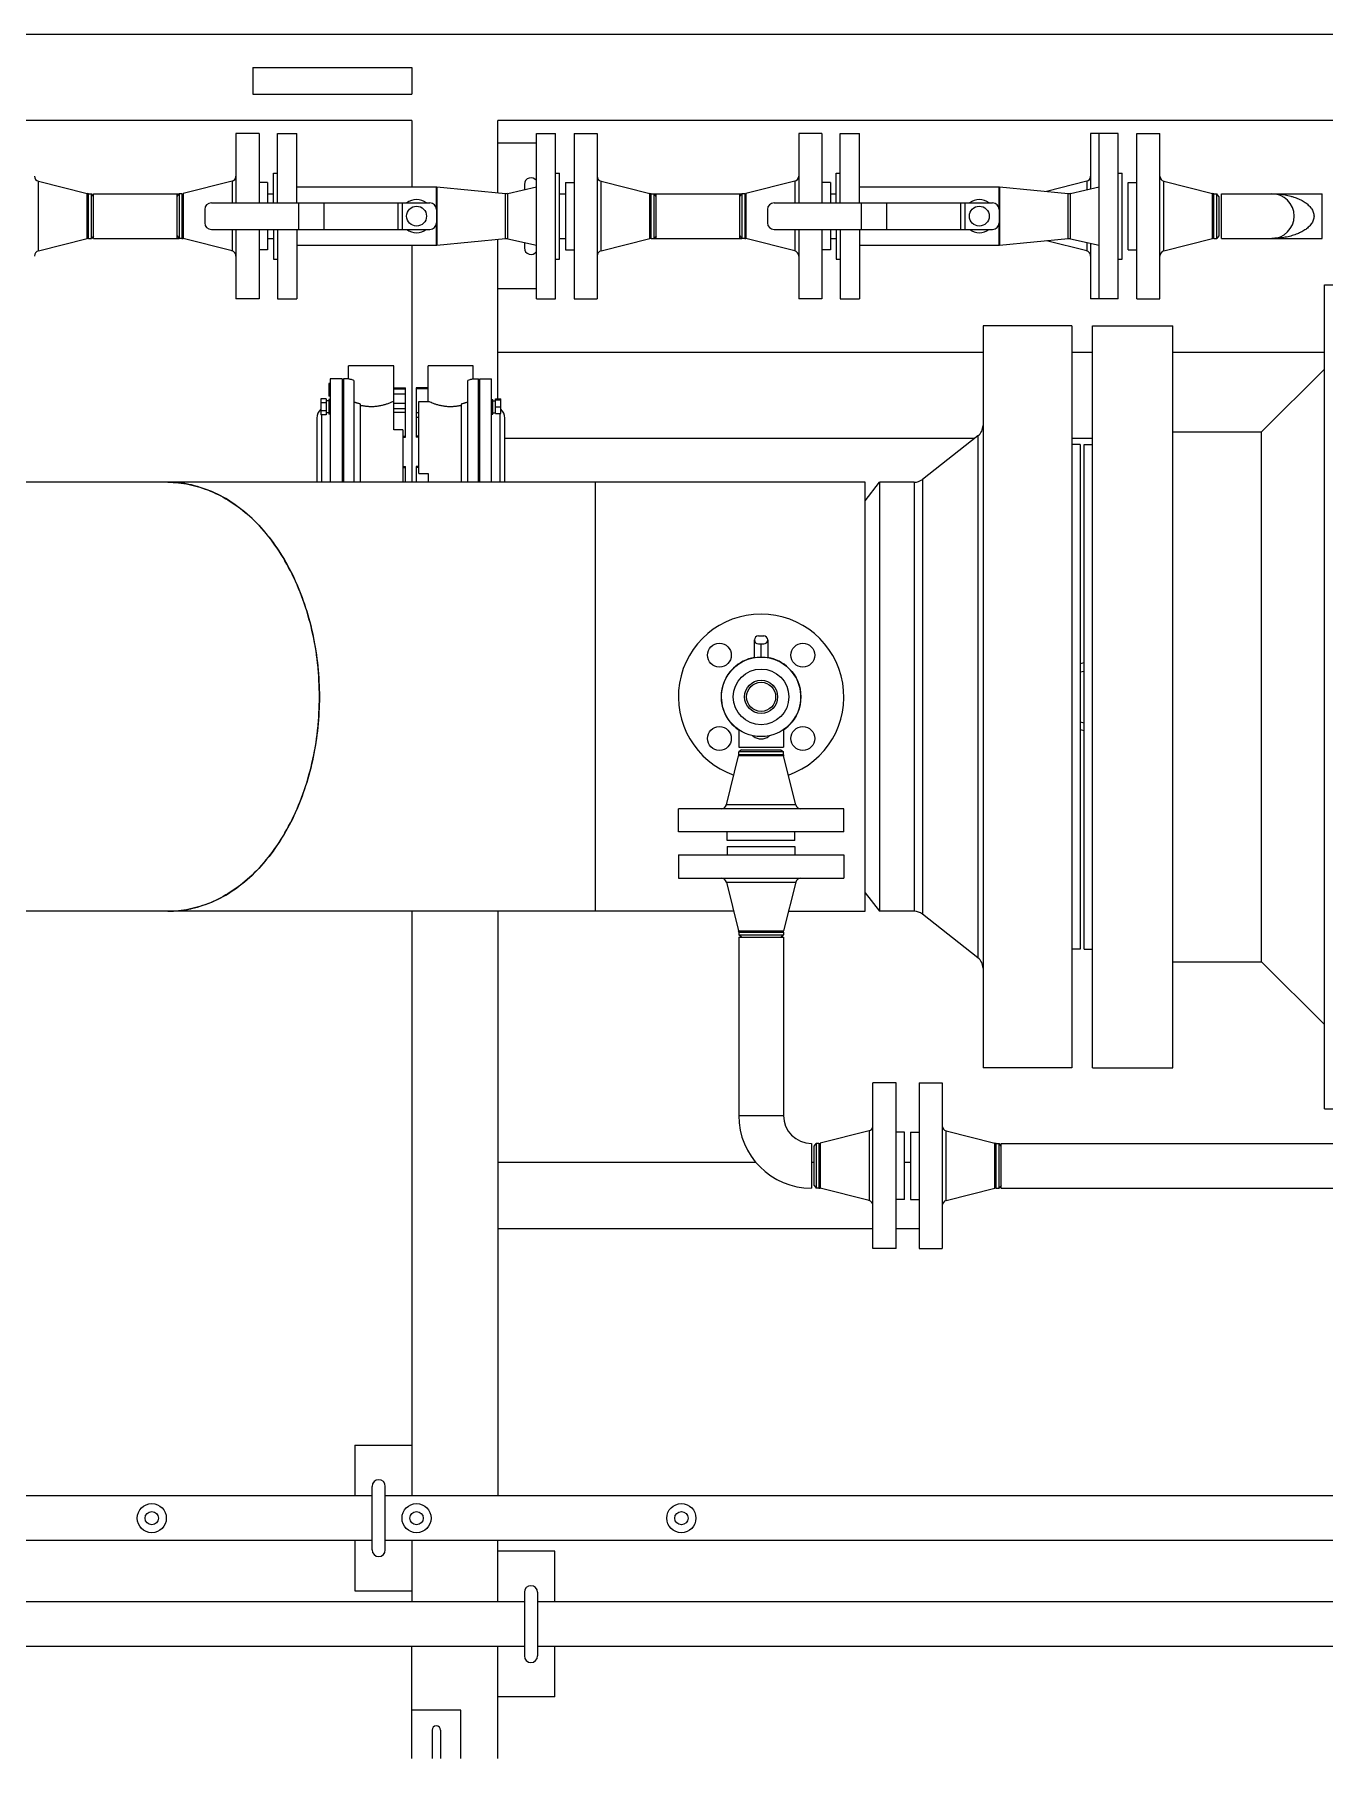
# Model space of a CAD drawing. Header units: millimetres. Extents: x 18255 to 228708, y -2217 to 146640.
# Drawn here: x 85015 to 85989, y 91907 to 93208 of the extents above; entities that cross this region are included whole.
import ezdxf

# ---------------------------------------------------------------- set-up
doc = ezdxf.new("R2010")
doc.units = ezdxf.units.MM
doc.layers.add('设备', color=8, linetype='Continuous')

msp = doc.modelspace()

# ---------------------------------------------------------------- linework, layer by layer
at = {"layer": '设备'}
for p, q in [((86558.4, 93208.3), (84588.9, 93208.3)), ((85179.6, 93183.3), (85179.6, 93163.3)), ((85179.6, 93183.3), (85299.6, 93183.3)), ((85299.6, 93183.3), (85299.6, 93163.3)), ((85179.6, 93163.3), (85299.6, 93163.3)), ((85299.6, 93143.3), (84653.9, 93143.3)), ((85299.6, 93143.3), (85299.6, 93093.2)), ((85364.6, 93088.9), (85364.6, 93143.3)), ((87001, 93143.3), (85364.6, 93143.3)), ((85166.8, 93133.7), (85166.8, 93081.2)), ((85184.3, 93133.7), (85166.8, 93133.7)), ((85184.3, 93133.7), (85184.3, 93081.2)), ((85198.2, 93081.2), (85198.2, 93133.7)), ((85198.2, 93133.7), (85212.7, 93133.7)), ((85212.7, 93081.2), (85212.7, 93133.7)), ((85393.7, 93126.2), (85364.6, 93126.2)), ((85393.7, 93008.7), (85393.7, 93133.7)), ((85393.7, 93133.7), (85408.2, 93133.7)), ((85408.2, 93008.7), (85408.2, 93133.7)), ((85422.1, 93133.7), (85422.1, 93008.7)), ((85422.1, 93133.7), (85439.6, 93133.7)), ((85439.6, 93133.7), (85439.6, 93008.7)), ((85591.8, 93133.7), (85591.8, 93081.2)), ((85609.3, 93133.7), (85591.8, 93133.7)), ((85609.3, 93133.7), (85609.3, 93081.2)), ((85623.2, 93081.2), (85623.2, 93133.7)), ((85623.2, 93133.7), (85637.7, 93133.7)), ((85637.7, 93081.2), (85637.7, 93133.7)), ((85812.3, 93133.7), (85812.3, 93091.8)), ((85833.2, 93133.7), (85812.3, 93133.7)), ((85818.7, 93008.7), (85818.7, 93133.7)), ((85833.2, 93008.7), (85833.2, 93133.7)), ((85847.1, 93008.7), (85847.1, 93133.7)), ((85847.1, 93133.7), (85864.6, 93133.7)), ((85864.6, 93008.7), (85864.6, 93133.7)), ((85017.6, 93045), (85017.6, 93097.5)), ((85017.6, 93097.5), (85054.4, 93088.2)), ((85163.8, 93097.5), (85127, 93088.2)), ((85163.8, 93097.5), (85163.8, 93081.2)), ((85190.7, 93096.7), (85184.3, 93096.7)), ((85190.7, 93096.7), (85190.7, 93081.2)), ((85195.2, 93081.2), (85195.2, 93103.7)), ((85195.2, 93103.7), (85198.2, 93103.7)), ((85408.2, 93103.7), (85411.2, 93103.7)), ((85411.2, 93038.7), (85411.2, 93103.7)), ((85415.7, 93096.7), (85415.7, 93045.7)), ((85415.7, 93096.7), (85422.1, 93096.7)), ((85442.6, 93045), (85442.6, 93097.5)), ((85442.6, 93097.5), (85479.4, 93088.2)), ((85588.8, 93097.5), (85552, 93088.2)), ((85588.8, 93097.5), (85588.8, 93081.2)), ((85615.7, 93096.7), (85609.3, 93096.7)), ((85615.7, 93096.7), (85615.7, 93081.2)), ((85620.2, 93081.2), (85620.2, 93103.7)), ((85620.2, 93103.7), (85623.2, 93103.7)), ((85809.3, 93097.5), (85779, 93089.9)), ((85809.3, 93097.5), (85809.3, 93091.1)), ((85833.2, 93103.7), (85836.2, 93103.7)), ((85836.2, 93038.7), (85836.2, 93103.7)), ((85840.7, 93045.7), (85840.7, 93096.7)), ((85840.7, 93096.7), (85847.1, 93096.7)), ((85867.6, 93045), (85867.6, 93097.5)), ((85867.6, 93097.5), (85904.4, 93088.2)), ((85054.4, 93054.3), (85054.4, 93088.2)), ((85055.4, 93088.1), (85054.4, 93088.2)), ((85055.4, 93054.4), (85055.4, 93088.1)), ((85055.4, 93088.1), (85057.6, 93088.1)), ((85059.1, 93086.1), (85057.6, 93088.1)), ((85057.6, 93054.4), (85057.6, 93088.1)), ((85059.1, 93054.4), (85059.1, 93088.1)), ((85059.1, 93088.1), (85123.8, 93088.1)), ((85122.3, 93054.4), (85122.3, 93088.1)), ((85122.3, 93086.1), (85123.8, 93088.1)), ((85123.8, 93088.1), (85123.8, 93054.4)), ((85126, 93088.1), (85123.8, 93088.1)), ((85126, 93088.1), (85127, 93088.2)), ((85126, 93088.1), (85126, 93054.4)), ((85127, 93088.2), (85127, 93054.3)), ((85190.7, 93088.1), (85195.2, 93088.1)), ((85212.7, 93093.2), (85318, 93093.2)), ((85318, 93093.2), (85318, 93077.7)), ((85318, 93093.2), (85318.4, 93093.2)), ((85318.4, 93093.2), (85318.4, 93076.2)), ((85318.4, 93093.2), (85370.4, 93088.3)), ((85370.4, 93054.2), (85370.4, 93088.3)), ((85372, 93088.4), (85393.7, 93093.2)), ((85372, 93054.1), (85372, 93088.4)), ((85384.6, 93095.2), (85384.6, 93091.2)), ((85411.2, 93088.1), (85415.7, 93088.1)), ((85479.4, 93054.3), (85479.4, 93088.2)), ((85480.4, 93088.1), (85479.4, 93088.2)), ((85480.4, 93054.4), (85480.4, 93088.1)), ((85480.4, 93088.1), (85482.6, 93088.1)), ((85484.1, 93086.1), (85482.6, 93088.1)), ((85482.6, 93054.4), (85482.6, 93088.1)), ((85482.6, 93088.1), (85548.8, 93088.1)), ((85484.1, 93054.4), (85484.1, 93088.1)), ((85547.3, 93054.4), (85547.3, 93088.1)), ((85547.3, 93086.1), (85548.8, 93088.1)), ((85548.8, 93088.1), (85548.8, 93054.4)), ((85551, 93088.1), (85548.8, 93088.1)), ((85551, 93088.1), (85552, 93088.2)), ((85551, 93088.1), (85551, 93054.4)), ((85552, 93088.2), (85552, 93054.3)), ((85615.7, 93088.1), (85620.2, 93088.1)), ((85637.7, 93093.2), (85743, 93093.2)), ((85743, 93093.2), (85743, 93077.7)), ((85743, 93093.2), (85743.4, 93093.2)), ((85743.4, 93093.2), (85743.4, 93076.2)), ((85743.4, 93093.2), (85795.4, 93088.3)), ((85795.4, 93054.2), (85795.4, 93088.3)), ((85797, 93088.4), (85818.7, 93093.2)), ((85797, 93054.1), (85797, 93088.4)), ((85904.4, 93054.3), (85904.4, 93088.2)), ((85905.4, 93088.1), (85904.4, 93088.2)), ((85905.4, 93054.4), (85905.4, 93088.1)), ((85905.4, 93088.1), (85907.6, 93088.1)), ((85909.1, 93086.1), (85907.6, 93088.1)), ((85907.6, 93054.4), (85907.6, 93088.1)), ((85909.1, 93086.1), (85909.1, 93056.4)), ((85911.1, 93054.4), (85911.1, 93088.1)), ((85911.1, 93088.1), (85949.1, 93088.1)), ((85949.1, 93088.1), (85987.1, 93088.1)), ((85987.1, 93054.4), (85987.1, 93088.1)), ((85143.2, 93076.2), (85143.2, 93066.2)), ((85148.2, 93081.2), (85313.2, 93081.2)), ((85213.9, 93081.2), (85213.9, 93061.2)), ((85233.2, 93081.2), (85233.2, 93061.2)), ((85289, 93081.2), (85289, 93061.2)), ((85292.2, 93081.2), (85292.2, 93061.2)), ((85318.2, 93076.2), (85318.2, 93066.2)), ((85318.4, 93076.2), (85318.4, 93071.2)), ((85318.4, 93071.2), (85318.4, 93049.3)), ((85568.2, 93076.2), (85568.2, 93066.2)), ((85573.2, 93081.2), (85738.2, 93081.2)), ((85638.9, 93081.2), (85638.9, 93061.2)), ((85658.2, 93081.2), (85658.2, 93061.2)), ((85714, 93081.2), (85714, 93061.2)), ((85717.2, 93081.2), (85717.2, 93061.2)), ((85743.2, 93076.2), (85743.2, 93066.2)), ((85743.4, 93076.2), (85743.4, 93071.2)), ((85743.4, 93071.2), (85743.4, 93049.3)), ((85148.2, 93061.2), (85313.2, 93061.2)), ((85163.8, 93061.2), (85163.8, 93045)), ((85166.8, 93061.2), (85166.8, 93008.7)), ((85184.3, 93061.2), (85184.3, 93008.7)), ((85190.7, 93061.2), (85190.7, 93045.7)), ((85195.2, 93061.2), (85195.2, 93038.7)), ((85198.2, 93061.2), (85198.2, 93008.7)), ((85212.7, 93061.2), (85212.7, 93008.7)), ((85318, 93064.8), (85318, 93049.2)), ((85573.2, 93061.2), (85738.2, 93061.2)), ((85588.8, 93061.2), (85588.8, 93045)), ((85591.8, 93061.2), (85591.8, 93008.7)), ((85609.3, 93061.2), (85609.3, 93008.7)), ((85615.7, 93061.2), (85615.7, 93045.7)), ((85620.2, 93061.2), (85620.2, 93038.7)), ((85623.2, 93061.2), (85623.2, 93008.7)), ((85637.7, 93061.2), (85637.7, 93008.7)), ((85743, 93064.8), (85743, 93049.2)), ((85017.6, 93045), (85054.4, 93054.3)), ((85055.4, 93054.4), (85054.4, 93054.3)), ((85055.4, 93054.4), (85057.6, 93054.4)), ((85059.1, 93056.4), (85057.6, 93054.4)), ((85059.1, 93054.4), (85123.8, 93054.4)), ((85122.3, 93056.4), (85123.8, 93054.4)), ((85126, 93054.4), (85123.8, 93054.4)), ((85126, 93054.4), (85127, 93054.3)), ((85163.8, 93045), (85127, 93054.3)), ((85190.7, 93045.7), (85184.3, 93045.7)), ((85190.7, 93054.4), (85195.2, 93054.4)), ((85212.7, 93049.2), (85318, 93049.2)), ((85299.6, 93049.2), (85299.6, 92870.3)), ((85318, 93049.2), (85318.4, 93049.3)), ((85318.4, 93049.3), (85370.4, 93054.2)), ((85364.6, 92933.3), (85364.6, 93053.6)), ((85372, 93054.1), (85393.7, 93049.2)), ((85384.6, 93051.3), (85384.6, 93047.2)), ((85411.2, 93054.4), (85415.7, 93054.4)), ((85415.7, 93045.7), (85422.1, 93045.7)), ((85442.6, 93045), (85479.4, 93054.3)), ((85480.4, 93054.4), (85479.4, 93054.3)), ((85480.4, 93054.4), (85482.6, 93054.4)), ((85484.1, 93056.4), (85482.6, 93054.4)), ((85482.6, 93054.4), (85548.8, 93054.4)), ((85547.3, 93056.4), (85548.8, 93054.4)), ((85551, 93054.4), (85548.8, 93054.4)), ((85551, 93054.4), (85552, 93054.3)), ((85588.8, 93045), (85552, 93054.3)), ((85615.7, 93045.7), (85609.3, 93045.7)), ((85615.7, 93054.4), (85620.2, 93054.4)), ((85637.7, 93049.2), (85743, 93049.2)), ((85743, 93049.2), (85743.4, 93049.3)), ((85743.4, 93049.3), (85795.4, 93054.2)), ((85809.3, 93045), (85779, 93052.6)), ((85797, 93054.1), (85818.7, 93049.2)), ((85809.3, 93051.3), (85809.3, 93045)), ((85812.3, 93050.7), (85812.3, 93008.7)), ((85840.7, 93045.7), (85847.1, 93045.7)), ((85867.6, 93045), (85904.4, 93054.3)), ((85905.4, 93054.4), (85904.4, 93054.3)), ((85905.4, 93054.4), (85907.6, 93054.4)), ((85909.1, 93056.4), (85907.6, 93054.4)), ((85911.1, 93054.4), (85949.1, 93054.4)), ((85949.1, 93054.4), (85987.1, 93054.4)), ((85195.2, 93038.7), (85198.2, 93038.7)), ((85408.2, 93038.7), (85411.2, 93038.7)), ((85620.2, 93038.7), (85623.2, 93038.7)), ((85833.2, 93038.7), (85836.2, 93038.7)), ((85988.8, 92397.3), (85988.8, 93019.3)), ((85988.8, 93019.3), (86246.4, 93019.3)), ((85184.3, 93008.7), (85166.8, 93008.7)), ((85198.2, 93008.7), (85212.7, 93008.7)), ((85393.7, 93016.2), (85364.6, 93016.2)), ((85393.7, 93008.7), (85408.2, 93008.7)), ((85422.1, 93008.7), (85439.6, 93008.7)), ((85609.3, 93008.7), (85591.8, 93008.7)), ((85623.2, 93008.7), (85637.7, 93008.7)), ((85833.2, 93008.7), (85812.3, 93008.7)), ((85847.1, 93008.7), (85864.6, 93008.7)), ((85731, 92988.3), (85731, 92428.3)), ((85798, 92988.3), (85731, 92988.3)), ((85798, 92988.3), (85798, 92428.3)), ((85813.8, 92428.3), (85813.8, 92988.3)), ((85813.8, 92988.3), (85874.4, 92988.3)), ((85874.4, 92428.3), (85874.4, 92988.3)), ((85731, 92968.3), (85364.6, 92968.3)), ((85813.8, 92968.3), (85798, 92968.3)), ((85988.8, 92968.3), (85874.4, 92968.3)), ((85251.9, 92948.3), (85251.9, 92958.3)), ((85285.9, 92958.3), (85251.9, 92958.3)), ((85285.9, 92941.5), (85285.9, 92958.3)), ((85311.9, 92931.3), (85311.9, 92958.3)), ((85345.9, 92958.3), (85311.9, 92958.3)), ((85345.9, 92948.3), (85345.9, 92958.3)), ((85941.4, 92908.3), (85988.8, 92955.7)), ((85236.9, 92944.8), (85236.9, 92935.3)), ((85237.9, 92944.8), (85236.9, 92944.8)), ((85237.9, 92948.3), (85237.9, 92870.3)), ((85246.9, 92948.3), (85237.9, 92948.3)), ((85246.9, 92948.3), (85246.9, 92870.3)), ((85247.9, 92943.3), (85246.9, 92943.3)), ((85247.9, 92948.3), (85247.9, 92870.3)), ((85251.9, 92948.3), (85247.9, 92948.3)), ((85255.9, 92947.2), (85255.9, 92870.3)), ((85285.9, 92909.9), (85285.9, 92941.5)), ((85285.9, 92941.5), (85294.9, 92941.5)), ((85285.9, 92940.9), (85294.9, 92940.9)), ((85294.9, 92904.4), (85294.9, 92941.5)), ((85302.9, 92941.5), (85302.9, 92904.4)), ((85311.9, 92941.5), (85302.9, 92941.5)), ((85311.9, 92940.9), (85302.9, 92940.9)), ((85341.9, 92870.3), (85341.9, 92947.2)), ((85345.9, 92948.3), (85349.9, 92948.3)), ((85349.9, 92870.3), (85349.9, 92948.3)), ((85349.9, 92943.3), (85350.9, 92943.3)), ((85350.9, 92870.3), (85350.9, 92948.3)), ((85350.9, 92948.3), (85359.9, 92948.3)), ((85359.9, 92870.3), (85359.9, 92948.3)), ((85230.9, 92933.3), (85230.9, 92921.3)), ((85234.9, 92933.3), (85230.9, 92933.3)), ((85234.9, 92930.3), (85230.9, 92930.3)), ((85234.9, 92933.3), (85234.9, 92921.3)), ((85236.9, 92931.8), (85234.9, 92931.8)), ((85237.9, 92935.3), (85236.9, 92935.3)), ((85236.9, 92932.8), (85236.9, 92921.8)), ((85237.9, 92932.8), (85236.9, 92932.8)), ((85260.9, 92870.3), (85260.9, 92929.3)), ((85285.9, 92937), (85294.9, 92937)), ((85285.9, 92929.9), (85294.9, 92929.9)), ((85304.9, 92876.8), (85304.9, 92931.3)), ((85304.9, 92931.3), (85311.9, 92931.3)), ((85336.9, 92929.3), (85336.9, 92870.3)), ((85359.9, 92932.8), (85360.9, 92932.8)), ((85360.9, 92921.8), (85360.9, 92932.8)), ((85360.9, 92931.8), (85362.9, 92931.8)), ((85362.9, 92922.1), (85362.9, 92933.3)), ((85362.9, 92933.3), (85366.9, 92933.3)), ((85362.9, 92932.5), (85366.9, 92932.5)), ((85362.9, 92927.3), (85366.9, 92927.3)), ((85366.9, 92922.1), (85366.9, 92933.3)), ((85227.9, 92918.8), (85227.9, 92870.3)), ((85234.9, 92924.3), (85230.9, 92924.3)), ((85234.9, 92921.3), (85230.9, 92921.3)), ((85231.5, 92921.3), (85231.5, 92870.3)), ((85236.9, 92922.8), (85234.9, 92922.8)), ((85237.9, 92921.8), (85236.9, 92921.8)), ((85285.9, 92926), (85294.9, 92926)), ((85285.9, 92923.2), (85294.9, 92923.2)), ((85304.9, 92922.8), (85302.9, 92922.8)), ((85304.9, 92919.3), (85302.9, 92919.3)), ((85359.9, 92921.8), (85360.9, 92921.8)), ((85360.9, 92922.8), (85362.9, 92922.8)), ((85362.9, 92922.1), (85366.9, 92922.1)), ((85366.3, 92870.3), (85366.3, 92922.1)), ((85369.9, 92870.3), (85369.9, 92918.8)), ((85292.9, 92909.9), (85285.9, 92909.9)), ((85292.9, 92909.9), (85292.9, 92870.3)), ((85292.9, 92905.2), (85294.9, 92905.2)), ((85292.9, 92904.4), (85294.9, 92904.4)), ((85304.9, 92905.2), (85302.9, 92905.2)), ((85304.9, 92904.4), (85302.9, 92904.4)), ((85724.6, 92903.3), (85369.9, 92903.3)), ((85727.2, 92905.3), (85685.2, 92872.4)), ((85727.2, 92905.3), (85727.2, 92511.3)), ((85813.8, 92903.3), (85798, 92903.3)), ((85874.4, 92908.3), (85941.4, 92908.3)), ((85941.4, 92508.3), (85941.4, 92908.3)), ((85804.4, 92898.8), (85798, 92898.8)), ((85804.4, 92898.8), (85804.4, 92517.8)), ((85807.4, 92517.8), (85807.4, 92898.8)), ((85807.4, 92898.8), (85813.8, 92898.8)), ((85292.9, 92882.2), (85294.9, 92882.2)), ((85292.9, 92881.5), (85294.9, 92881.5)), ((85294.9, 92870.3), (85294.9, 92882.2)), ((85302.9, 92882.2), (85302.9, 92870.3)), ((85304.9, 92882.2), (85302.9, 92882.2)), ((85304.9, 92881.5), (85302.9, 92881.5)), ((85304.9, 92876.8), (85311.9, 92876.8)), ((85311.9, 92876.8), (85311.9, 92870.3)), ((85642, 92870.3), (84459.8, 92870.3)), ((85438.4, 92546.4), (85438.4, 92870.3)), ((85642, 92546.4), (85642, 92870.3)), ((85642, 92856.3), (85652.8, 92870.3)), ((85652.8, 92870.3), (85652.8, 92546.4)), ((85679.1, 92870.3), (85652.8, 92870.3)), ((85679.1, 92870.3), (85679.1, 92546.4)), ((85685.2, 92872.4), (85685.2, 92544.3)), ((85558.4, 92737.9), (85558.4, 92751.3)), ((85561.4, 92754.3), (85565.4, 92754.3)), ((85561.4, 92748.3), (85565.4, 92748.3)), ((85563.4, 92738.3), (85563.4, 92748.3)), ((85568.4, 92751.3), (85568.4, 92737.9)), ((85807.4, 92734.1), (85804.4, 92733.3)), ((85804.4, 92727.2), (85807.4, 92727.8)), ((85546.6, 92683.6), (85546.6, 92670.3)), ((85580.3, 92683.6), (85580.3, 92670.3)), ((85804.4, 92689.5), (85807.4, 92688.8)), ((85807.4, 92682.6), (85804.4, 92683.3)), ((85546.6, 92670.3), (85580.3, 92670.3)), ((85548.6, 92668.3), (85546.6, 92666.8)), ((85548.6, 92668.3), (85578.3, 92668.3)), ((85578.3, 92668.3), (85580.3, 92666.8)), ((85537.2, 92626.9), (85546.4, 92663.7)), ((85546.6, 92664.6), (85546.4, 92663.7)), ((85580.4, 92663.7), (85546.4, 92663.7)), ((85546.6, 92664.6), (85546.6, 92666.8)), ((85580.3, 92666.8), (85546.6, 92666.8)), ((85580.3, 92664.6), (85546.6, 92664.6)), ((85580.3, 92664.6), (85580.3, 92666.8)), ((85580.3, 92664.6), (85580.4, 92663.7)), ((85589.6, 92626.9), (85580.4, 92663.7)), ((85500.9, 92606.3), (85500.9, 92623.8)), ((85625.9, 92623.8), (85500.9, 92623.8)), ((85589.6, 92626.9), (85537.2, 92626.9)), ((85625.9, 92606.3), (85625.9, 92623.8)), ((85625.9, 92606.3), (85500.9, 92606.3)), ((85537.9, 92599.9), (85537.9, 92606.3)), ((85588.9, 92599.9), (85588.9, 92606.3)), ((85500.9, 92589), (85500.9, 92571.5)), ((85500.9, 92589), (85625.9, 92589)), ((85588.9, 92599.9), (85537.9, 92599.9)), ((85537.9, 92595.4), (85537.9, 92589)), ((85537.9, 92595.4), (85588.9, 92595.4)), ((85588.9, 92595.4), (85588.9, 92589)), ((85625.9, 92589), (85625.9, 92571.5)), ((85500.9, 92571.5), (85625.9, 92571.5)), ((85537.2, 92568.5), (85546.4, 92531.7)), ((85537.2, 92568.5), (85589.6, 92568.5)), ((85589.6, 92568.5), (85580.4, 92531.7)), ((85642, 92560.4), (85652.8, 92546.4)), ((85542.7, 92546.4), (84459.8, 92546.4)), ((85299.6, 92546.4), (85299.6, 92184.1)), ((85364.6, 92546.4), (85364.6, 92159.8)), ((85584.1, 92546.4), (85642, 92546.4)), ((85679.1, 92546.4), (85652.8, 92546.4)), ((85727.2, 92511.3), (85685.2, 92544.3)), ((85546.6, 92530.7), (85546.4, 92531.7)), ((85546.4, 92531.7), (85580.4, 92531.7)), ((85546.6, 92530.7), (85546.6, 92528.6)), ((85546.6, 92530.7), (85580.3, 92530.7)), ((85548.6, 92527), (85546.6, 92528.6)), ((85546.6, 92528.6), (85580.3, 92528.6)), ((85546.6, 92527), (85546.6, 92392.3)), ((85546.6, 92527), (85580.3, 92527)), ((85578.3, 92527), (85580.3, 92528.6)), ((85580.3, 92530.7), (85580.4, 92531.7)), ((85580.3, 92530.7), (85580.3, 92528.6)), ((85580.3, 92527), (85580.3, 92392.3)), ((85804.4, 92517.8), (85798, 92517.8)), ((85807.4, 92517.8), (85813.8, 92517.8)), ((85874.4, 92508.3), (85941.4, 92508.3)), ((85941.4, 92508.3), (85988.8, 92461)), ((85798, 92428.3), (85731, 92428.3)), ((85813.8, 92428.3), (85874.4, 92428.3)), ((85647.9, 92291.8), (85647.9, 92416.8)), ((85665.4, 92416.8), (85647.9, 92416.8)), ((85665.4, 92291.8), (85665.4, 92416.8)), ((85682.7, 92416.8), (85682.7, 92291.8)), ((85682.7, 92416.8), (85700.2, 92416.8)), ((85700.2, 92416.8), (85700.2, 92291.8)), ((85988.8, 92397.3), (86464, 92397.3)), ((85546.6, 92392.3), (85580.3, 92392.3)), ((85644.9, 92380.6), (85608.1, 92371.3)), ((85644.9, 92380.6), (85644.9, 92328.1)), ((85703.2, 92328.1), (85703.2, 92380.6)), ((85703.2, 92380.6), (85740, 92371.3)), ((85601.4, 92371.2), (85601.4, 92337.5)), ((85603.4, 92369.2), (85604.9, 92371.2)), ((85603.4, 92339.5), (85603.4, 92369.2)), ((85604.9, 92371.2), (85604.9, 92337.5)), ((85607.1, 92371.2), (85604.9, 92371.2)), ((85607.1, 92371.2), (85608.1, 92371.3)), ((85607.1, 92371.2), (85607.1, 92337.5)), ((85608.1, 92371.3), (85608.1, 92337.4)), ((85671.8, 92379.8), (85665.4, 92379.8)), ((85671.8, 92328.8), (85671.8, 92379.8)), ((85676.3, 92379.8), (85676.3, 92328.8)), ((85676.3, 92379.8), (85682.7, 92379.8)), ((85740, 92337.4), (85740, 92371.3)), ((85741, 92371.2), (85740, 92371.3)), ((85741, 92337.5), (85741, 92371.2)), ((85741, 92371.2), (85743.2, 92371.2)), ((85744.7, 92369.2), (85743.2, 92371.2)), ((85743.2, 92337.5), (85743.2, 92371.2)), ((85744.7, 92337.5), (85744.7, 92371.2)), ((85744.7, 92371.2), (87069.3, 92371.2)), ((85559.7, 92356.8), (85364.6, 92356.8)), ((85603.4, 92356.8), (85601.4, 92356.8)), ((85676.3, 92356.8), (85671.8, 92356.8)), ((85603.4, 92339.5), (85604.9, 92337.5)), ((85607.1, 92337.5), (85604.9, 92337.5)), ((85607.1, 92337.5), (85608.1, 92337.4)), ((85644.9, 92328.1), (85608.1, 92337.4)), ((85671.8, 92328.8), (85665.4, 92328.8)), ((85676.3, 92328.8), (85682.7, 92328.8)), ((85703.2, 92328.1), (85740, 92337.4)), ((85741, 92337.5), (85740, 92337.4)), ((85741, 92337.5), (85743.2, 92337.5)), ((85744.7, 92339.5), (85743.2, 92337.5)), ((85744.7, 92337.5), (87069.3, 92337.5)), ((85647.9, 92306.8), (85364.6, 92306.8)), ((85682.7, 92306.8), (85665.4, 92306.8)), ((85665.4, 92291.8), (85647.9, 92291.8)), ((85682.7, 92291.8), (85700.2, 92291.8)), ((85299.6, 92184.1), (85299.6, 92105.2)), ((85364.6, 92159.8), (85364.6, 92105.2)), ((85256.6, 92143.3), (85256.6, 92105.2)), ((85256.6, 92143.3), (85299.6, 92143.3)), ((85269.6, 92064.3), (85269.6, 92112.3)), ((85279.6, 92064.3), (85279.6, 92112.3)), ((85269.6, 92105.2), (84700.9, 92105.2)), ((86907.4, 92105.2), (85279.6, 92105.2)), ((85269.6, 92071.5), (84700.9, 92071.5)), ((85256.6, 92071.5), (85256.6, 92033.3)), ((86907.4, 92071.5), (85279.6, 92071.5)), ((85299.6, 92071.5), (85299.6, 92025.2)), ((85364.6, 92025.2), (85364.6, 92071.5)), ((85407.6, 92063.3), (85364.6, 92063.3)), ((85407.6, 92025.2), (85407.6, 92063.3)), ((85256.6, 92033.3), (85299.6, 92033.3)), ((85384.6, 92032.3), (85384.6, 91984.3)), ((85394.6, 92032.3), (85394.6, 91984.3)), ((85384.6, 92025.2), (84856.7, 92025.2)), ((86219.9, 92025.2), (85394.6, 92025.2)), ((85384.6, 91991.5), (84856.7, 91991.5)), ((85299.6, 91906.8), (85299.6, 91991.5)), ((85364.6, 91906.8), (85364.6, 91991.5)), ((86219.9, 91991.5), (85394.6, 91991.5)), ((85407.6, 91953.3), (85407.6, 91991.5)), ((85407.6, 91953.3), (85364.6, 91953.3)), ((85336.6, 91943.3), (85299.6, 91943.3)), ((85336.6, 91906.8), (85336.6, 91943.3)), ((85314.9, 91928.3), (85314.9, 91906.8)), ((85321.4, 91906.8), (85321.4, 91928.3))]:
    msp.add_line(p, q, dxfattribs=at)
for centre, radius in [((85303.2, 93071.2), 7.5), ((85728.2, 93071.2), 7.5), ((85531.9, 92739.8), 9), ((85594.9, 92739.8), 9), ((85563.4, 92708.3), 30), ((85563.4, 92708.3), 21), ((85563.4, 92708.3), 12.5), ((85563.4, 92708.3), 11), ((85531.9, 92676.9), 9), ((85594.9, 92676.9), 9), ((85103.2, 92088.3), 11), ((85303.2, 92088.3), 11), ((85503.2, 92088.3), 11), ((85103.2, 92088.3), 5), ((85303.2, 92088.3), 5), ((85503.2, 92088.3), 5)]:
    msp.add_circle(centre, radius, dxfattribs=at)
for centre, radius, start, end in [((85018.6, 93101.4), 4, 180, 255.8634), ((85162.8, 93101.4), 4, 284.1366, 0), ((85389.6, 93095.2), 5, 34.3442, 180), ((85443.6, 93101.4), 4, 180, 255.8634), ((85587.8, 93101.4), 4, 284.1366, 0), ((85808.3, 93101.4), 4, 284.1366, 0), ((85868.6, 93101.4), 4, 180, 255.8634), ((85303.2, 93071.2), 12.5, 53.4057, 126.5943), ((85370.9, 93093.3), 5, 264.6107, 282.5288), ((85728.2, 93071.2), 12.5, 53.4057, 126.5943), ((85795.9, 93093.3), 5, 264.6107, 282.5288), ((85949.1, 93071.2), 16.9, 270, 90), ((85148.2, 93076.2), 5, 90, 180), ((85313.2, 93076.2), 5, 0, 90), ((85573.2, 93076.2), 5, 90, 180), ((85738.2, 93076.2), 5, 0, 90), ((85148.2, 93066.2), 5, 180, 270), ((85303.2, 93071.2), 12.5, 233.4057, 306.5943), ((85313.2, 93066.2), 5, 270, 0), ((85573.2, 93066.2), 5, 180, 270), ((85728.2, 93071.2), 12.5, 233.4057, 306.5943), ((85738.2, 93066.2), 5, 270, 0), ((85018.6, 93041.1), 4, 104.1366, 180), ((85162.8, 93041.1), 4, 0, 75.8634), ((85370.9, 93049.2), 5, 77.4712, 95.3893), ((85389.6, 93047.2), 5, 180, 325.6558), ((85443.6, 93041.1), 4, 104.1366, 180), ((85587.8, 93041.1), 4, 0, 75.8634), ((85795.9, 93049.2), 5, 77.4712, 95.3893), ((85808.3, 93041.1), 4, 0, 75.8634), ((85868.6, 93041.1), 4, 104.1366, 180), ((85236.9, 92918.8), 9, 132.0321, 180), ((85360.9, 92918.8), 9, 0, 47.9679), ((85721, 92913.2), 10, 308.1155, 0), ((85115.2, 92788.3), 82, 77.8806, 89.9558), ((85679.1, 92880.3), 10, 270, 308.1155), ((85563.4, 92708.3), 62.5, 289.2334, 250.7666), ((85561.4, 92751.3), 3, 90, 270), ((85565.4, 92751.3), 3, 270, 90), ((85001.9, 92708.4), 227.9, 359.9929, 6.1013), ((85563.4, 92708.3), 30.1, 99.5931, 235.8812), ((85563.4, 92708.3), 30.1, 304.1152, 80.4075), ((85001.9, 92708.3), 227.9, 353.8987, 0.0071), ((85533.3, 92627.8), 4, 270, 345.8634), ((85593.5, 92627.8), 4, 194.1366, 270), ((85533.3, 92567.5), 4, 14.1366, 90), ((85593.5, 92567.5), 4, 90, 165.8634), ((85115.2, 92628.4), 82, 270.0442, 282.1194), ((85679.1, 92536.4), 10, 51.8845, 90), ((85721, 92503.5), 10, 0, 51.8845), ((85601.4, 92392.3), 54.9, 180, 270), ((85601.4, 92392.3), 21.1, 180, 270), ((85643.9, 92384.5), 4, 284.1366, 360), ((85704.2, 92384.5), 4, 180, 255.8634), ((85643.9, 92324.2), 4, 0, 75.8634), ((85704.2, 92324.2), 4, 104.1366, 180), ((85274.6, 92112.3), 5, 0, 180), ((85274.6, 92064.3), 5, 180, 0), ((85389.6, 92032.3), 5, 0, 180), ((85389.6, 91984.3), 5, 180, 0), ((85318.1, 91928.3), 3.25, 0, 180)]:
    msp.add_arc(centre, radius, start, end, dxfattribs=at)
for points, start_tangent, end_tangent in [([(85949.1, 93088.1), (85952.3, 93088), (85954.9, 93087.8), (85957, 93087.6), (85959.1, 93087.2), (85961.3, 93086.8), (85963.5, 93086.3), (85965.7, 93085.6), (85967.6, 93085), (85969.3, 93084.2), (85971.1, 93083.4), (85972.8, 93082.5), (85974.2, 93081.6), (85975.5, 93080.7), (85976.7, 93079.6), (85977.9, 93078.4), (85979, 93077.1), (85979.8, 93075.8), (85980.4, 93074.3), (85980.8, 93072.7), (85981, 93071.2)], (1, -0.000016), (0.00015, -1)), ([(85981, 93071.2), (85980.8, 93069.7), (85980.4, 93068.2), (85979.8, 93066.7), (85978.9, 93065.3), (85977.9, 93064), (85976.7, 93062.8), (85975.4, 93061.7), (85974.1, 93060.8), (85972.6, 93059.9), (85971, 93059), (85969.3, 93058.2), (85967.5, 93057.5), (85965.6, 93056.8), (85963.5, 93056.2), (85961.4, 93055.7), (85959.2, 93055.2), (85957.1, 93054.9), (85954.9, 93054.7), (85952.3, 93054.5), (85949.1, 93054.4)], (-0.00013, -1), (-1, -0.000014)), ([(85255.9, 92947.2), (85254.5, 92947.6), (85253.4, 92947.9), (85252.6, 92948.1), (85252.1, 92948.3), (85251.9, 92948.3)], (-0.972123, 0.234472), (-0.955403, 0.295306)), ([(85345.9, 92948.3), (85345.7, 92948.3), (85345.2, 92948.1), (85344.4, 92947.9), (85343.3, 92947.6), (85341.9, 92947.2)], (-0.955403, -0.295306), (-0.972123, -0.234472)), ([(85260.9, 92929.3), (85260, 92929.6), (85259.1, 92929.8), (85258.2, 92930), (85257.4, 92930.3), (85256.6, 92930.5), (85255.9, 92930.8)], (-0.976187, 0.21693), (-0.944646, 0.32809)), ([(85268.9, 92927.3), (85267.9, 92927.3), (85266.8, 92927.4), (85265.8, 92927.5), (85264.8, 92927.6), (85263.8, 92927.7), (85262.8, 92927.9), (85261.8, 92928), (85260.9, 92928.2)], (-1, 0), (-0.974739, 0.223345)), ([(85285.9, 92931.3), (85285.7, 92931.2), (85284.9, 92930.9), (85283.7, 92930.4), (85281.9, 92929.7), (85279.8, 92929), (85277.3, 92928.3), (85274.6, 92927.8), (85271.7, 92927.4), (85268.9, 92927.3)], (-0.912818, -0.408366), (-1, 0)), ([(85328.9, 92927.3), (85326.1, 92927.4), (85323.2, 92927.8), (85320.5, 92928.3), (85318, 92929), (85315.9, 92929.7), (85314.1, 92930.4), (85312.9, 92930.9), (85312.2, 92931.2), (85311.9, 92931.3)], (-1, 0), (-0.912818, 0.408366)), ([(85336.9, 92928.2), (85336, 92928), (85335, 92927.9), (85334.1, 92927.7), (85333.1, 92927.6), (85332, 92927.5), (85331, 92927.4), (85330, 92927.3), (85328.9, 92927.3)], (-0.974739, -0.223345), (-1, 0)), ([(85341.9, 92930.8), (85341.2, 92930.5), (85340.4, 92930.3), (85339.6, 92930), (85338.8, 92929.8), (85337.8, 92929.6), (85336.9, 92929.3)], (-0.944646, -0.32809), (-0.976187, -0.21693)), ([(85115.3, 92870.3), (85131.5, 92868.6), (85147.5, 92863.7), (85162.8, 92855.6), (85177.2, 92844.6), (85190.2, 92830.7), (85201.8, 92814.4), (85211.6, 92795.9), (85219.4, 92775.6), (85225.1, 92754), (85228.6, 92731.4), (85229.8, 92708.3)], (1, 0), (0, -1)), ([(85228.5, 92732.6), (85228.4, 92733.7), (85224.2, 92758.4), (85217.3, 92781.9), (85207.9, 92803.5), (85196.2, 92822.9), (85182.6, 92839.4), (85167.2, 92852.6), (85150.6, 92862.4), (85133.2, 92868.3), (85132.4, 92868.5)], (-0.106454, 0.994318), (-0.977829, 0.209405)), ([(85229.8, 92708.3), (85228.6, 92685.3), (85225.1, 92662.7), (85219.4, 92641.1), (85211.6, 92620.8), (85201.8, 92602.3), (85190.2, 92585.9), (85177.2, 92572.1), (85162.8, 92561), (85147.5, 92552.9), (85131.5, 92548), (85115.3, 92546.4)], (0, -1), (-1, 0)), ([(85132.4, 92548.2), (85133.2, 92548.4), (85150.6, 92554.3), (85167.2, 92564), (85182.6, 92577.3), (85196.2, 92593.8), (85207.9, 92613.1), (85217.3, 92634.8), (85224.2, 92658.3), (85228.4, 92683), (85228.5, 92684.1)], (0.977829, 0.209405), (0.106454, 0.994318)), ([(85556.7, 92679.1), (85557.5, 92678.5), (85558.9, 92677.7), (85560.4, 92677), (85561.9, 92676.6), (85563.4, 92676.5)], (0.77254, -0.634966), (1, -0.00007)), ([(85563.4, 92676.5), (85564.9, 92676.6), (85566.5, 92677), (85568, 92677.7), (85569.3, 92678.5), (85570.1, 92679.1)], (1, 0.000064), (0.77265, 0.634832))]:
    msp.add_spline(points, degree=3, dxfattribs=dict(at, start_tangent=start_tangent, end_tangent=end_tangent))

doc.saveas('drawing.dxf')
